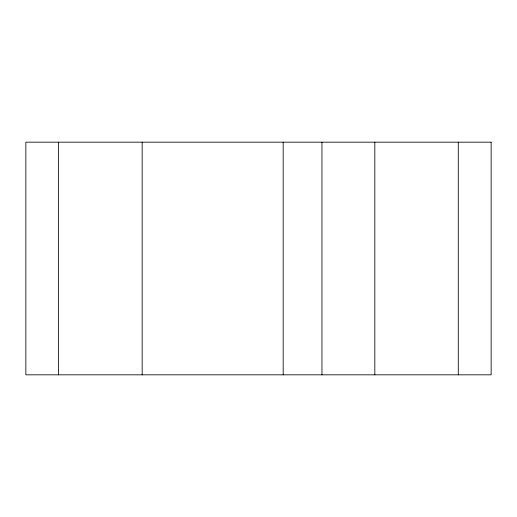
<?xml version="1.0" encoding="UTF-8"?>
<svg xmlns="http://www.w3.org/2000/svg" width="517" height="517" viewBox="0 0 517 517"><rect width="100%" height="100%" fill="white"/><g stroke="black" fill="none" stroke-linecap="round" stroke-linejoin="round"><path stroke-width="0.78" d="M458.282 142.175L458.282 374.825M374.825 142.175L374.825 374.825M321.955 142.175L321.955 374.825M283.18 142.175L283.18 374.825M142.175 142.175L142.175 374.825M58.583 142.175L58.583 374.825M491.15 142.175L25.85 142.175L25.85 374.825L491.15 374.825L491.15 142.175"/></g></svg>
